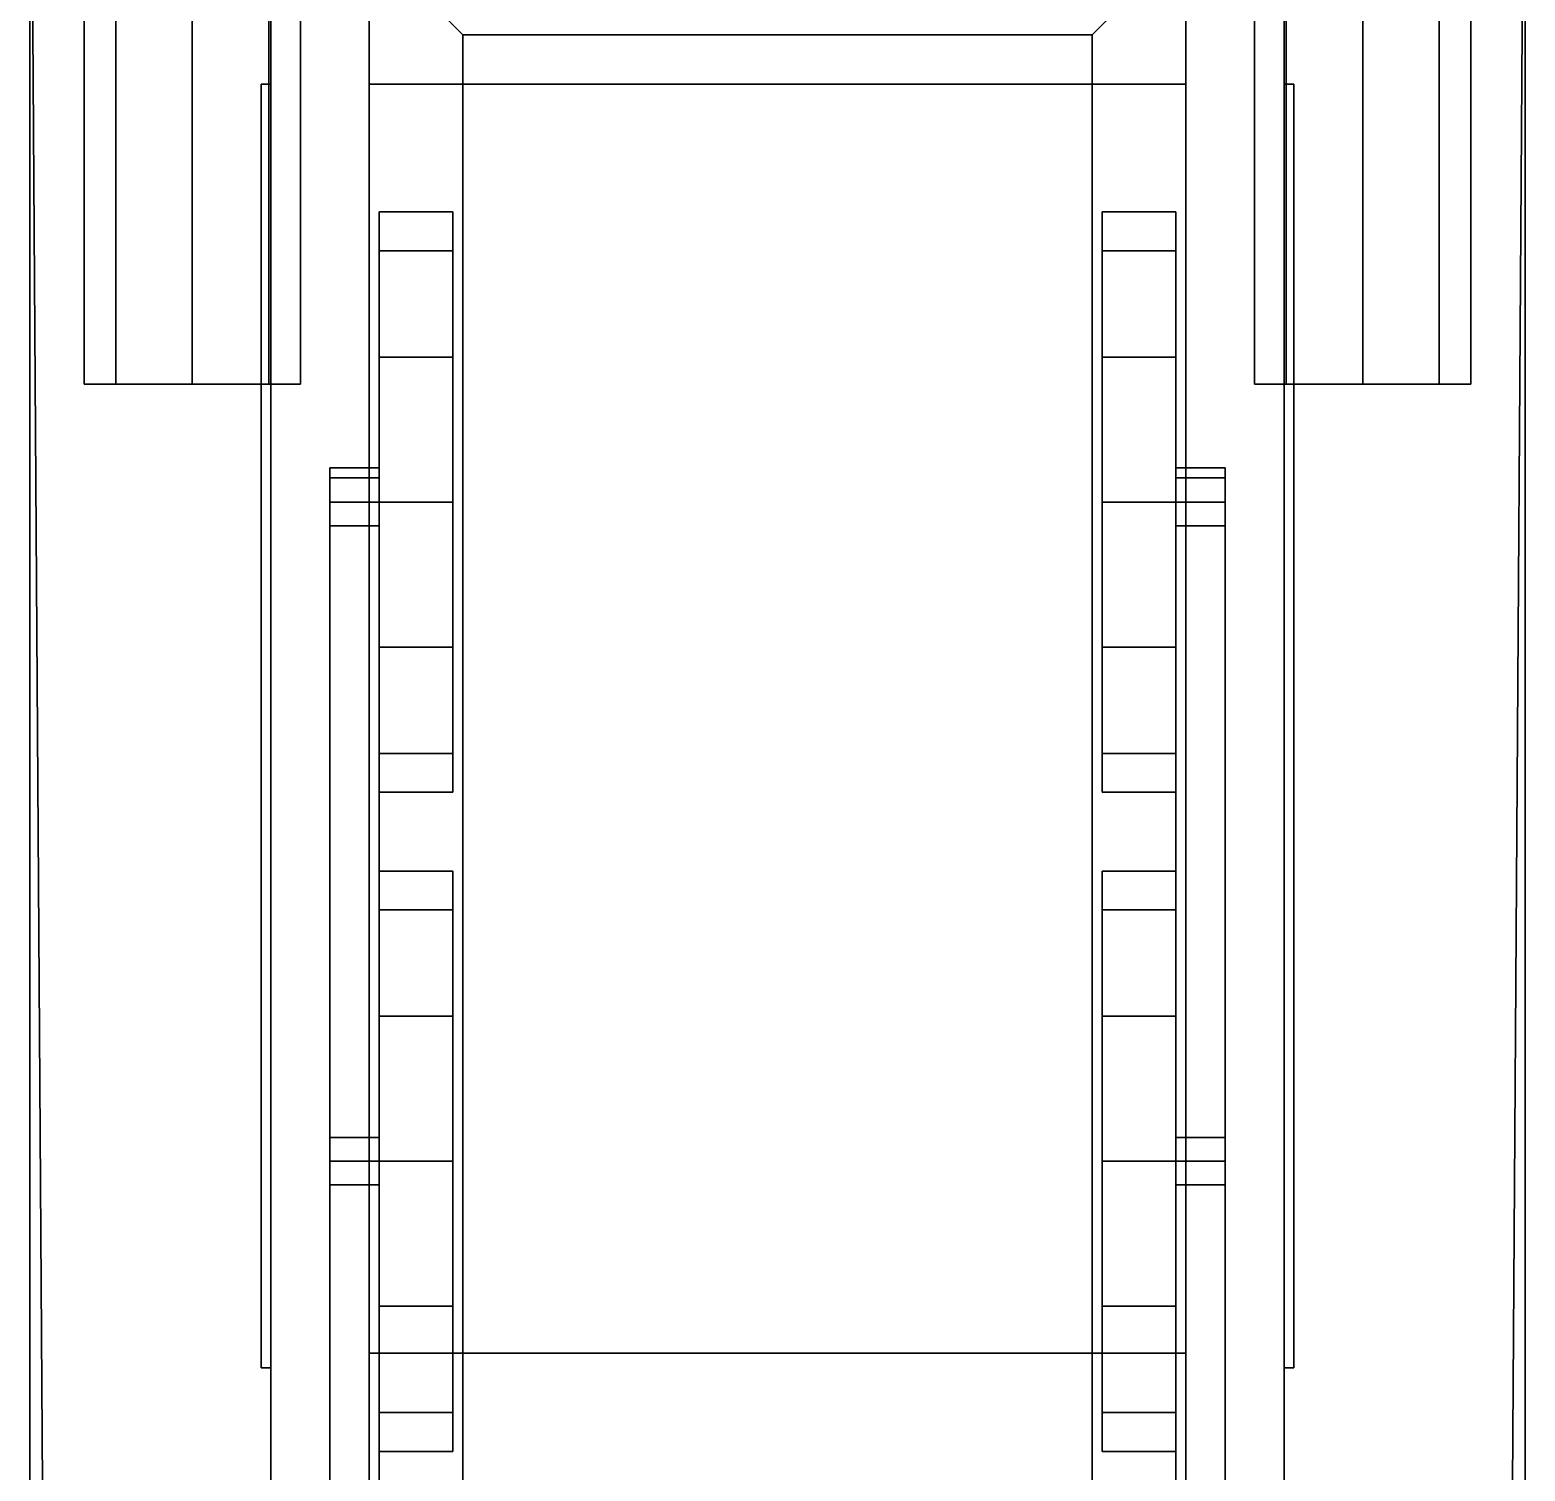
# Model space of a CAD drawing. Header units: millimetres. Extents: x -1.6 to 3, y -4.4 to 18.
# Drawn here: x -1.52 to 1.52, y 0.23 to 3.16 of the extents above; entities that cross this region are included whole.
import ezdxf

# ---------------------------------------------------------------- set-up
doc = ezdxf.new("R2010")
doc.units = ezdxf.units.MM
doc.layers.add('bar', color=1, linetype='Continuous')
doc.layers.add('wheels', color=2, linetype='Continuous')

msp = doc.modelspace()

# ---------------------------------------------------------------- linework, layer by layer
for points in [[(-1.52, 4.08, 1.43), (-1.52, 4.08, 1.31), (-1.52, -3.98, 1.31), (-1.52, -3.98, 1.43)], [(-1.03, 3.96, 1.43), (-1.52, 4.08, 1.43), (-1.48, -1.94, 1.43), (-1.03, -1.94, 1.43)], [(-1.48, -1.94, 1.43), (-1.52, 4.08, 1.43), (-1.52, -3.98, 1.43), (-1.48, -3.77, 1.43)], [(1.48, -1.94, 1.43), (1.52, 4.08, 1.43), (1.03, 3.96, 1.43), (1.03, -1.94, 1.43)], [(1.52, -3.98, 1.43), (1.52, 4.08, 1.43), (1.48, -1.94, 1.43), (1.48, -3.77, 1.43)], [(1.52, -3.98, 1.31), (1.52, 4.08, 1.31), (1.52, 4.08, 1.43), (1.52, -3.98, 1.43)], [(-1.52, 4.03, 1.31), (-0.64, 3.15, 1.31), (-0.64, -3.47, 1.31), (-1.52, -3.98, 1.31)], [(1.52, 4.03, 1.31), (0.64, 3.15, 1.31), (-0.64, 3.15, 1.31), (-1.52, 4.03, 1.31)], [(-1.41, 2.44, 1.04), (-1.3456, 2.44, 1.1956), (-1.3456, 4.03, 1.1956), (-1.41, 4.03, 1.04)], [(-1.3456, 2.44, 0.8844), (-1.41, 2.44, 1.04), (-1.41, 4.03, 1.04), (-1.3456, 4.03, 0.8844)], [(-1.19, 2.44, 0.82), (-1.3456, 2.44, 0.8844), (-1.3456, 4.03, 0.8844), (-1.19, 4.03, 0.82)], [(-1.3456, 2.44, 1.1956), (-1.19, 2.44, 1.26), (-1.19, 4.03, 1.26), (-1.3456, 4.03, 1.1956)], [(-1.0344, 2.44, 0.8844), (-1.19, 2.44, 0.82), (-1.19, 4.03, 0.82), (-1.0344, 4.03, 0.8844)], [(-1.19, 2.44, 1.26), (-1.0344, 2.44, 1.1956), (-1.0344, 4.03, 1.1956), (-1.19, 4.03, 1.26)], [(-1.0344, 2.44, 1.1956), (-0.97, 2.44, 1.04), (-0.97, 4.03, 1.04), (-1.0344, 4.03, 1.1956)], [(-0.97, 2.44, 1.04), (-1.0344, 2.44, 0.8844), (-1.0344, 4.03, 0.8844), (-0.97, 4.03, 1.04)], [(0.64, -3.47, 1.31), (0.64, 3.15, 1.31), (1.52, 4.03, 1.31), (1.52, -3.98, 1.31)], [(0.97, 2.44, 1.04), (1.0344, 2.44, 1.1956), (1.0344, 4.03, 1.1956), (0.97, 4.03, 1.04)], [(1.0344, 2.44, 0.8844), (0.97, 2.44, 1.04), (0.97, 4.03, 1.04), (1.0344, 4.03, 0.8844)], [(1.0344, 2.44, 1.1956), (1.19, 2.44, 1.26), (1.19, 4.03, 1.26), (1.0344, 4.03, 1.1956)], [(1.19, 2.44, 0.82), (1.0344, 2.44, 0.8844), (1.0344, 4.03, 0.8844), (1.19, 4.03, 0.82)], [(1.19, 2.44, 1.26), (1.3456, 2.44, 1.1956), (1.3456, 4.03, 1.1956), (1.19, 4.03, 1.26)], [(1.3456, 2.44, 0.8844), (1.19, 2.44, 0.82), (1.19, 4.03, 0.82), (1.3456, 4.03, 0.8844)], [(1.3456, 2.44, 1.1956), (1.41, 2.44, 1.04), (1.41, 4.03, 1.04), (1.3456, 4.03, 1.1956)], [(1.41, 2.44, 1.04), (1.3456, 2.44, 0.8844), (1.3456, 4.03, 0.8844), (1.41, 4.03, 1.04)], [(-1.03, 3.96, 3.23), (-1.03, 3.96, 1.43), (-1.03, 3.05, 1.7), (-1.03, 3.05, 3.15)], [(-0.83, 3.96, 3.31), (-1.03, 3.96, 3.23), (-1.03, -1.94, 3.23), (-0.83, -1.94, 3.31)], [(-1.03, -1.94, 3.23), (-1.03, 3.96, 3.23), (-1.03, 3.05, 3.15), (-1.03, 0.44, 3.15)], [(-1.03, 0.44, 1.7), (-1.03, 3.05, 1.7), (-1.03, 3.96, 1.43), (-1.03, -1.94, 1.43)], [(0.83, 3.05, 3.31), (0.83, 3.96, 3.31), (-0.83, 3.96, 3.31), (-0.83, 3.05, 3.31)], [(1.03, -1.94, 3.23), (1.03, 3.96, 3.23), (0.83, 3.96, 3.31), (0.83, -1.94, 3.31)], [(1.03, 0.44, 3.15), (1.03, 3.05, 3.15), (1.03, 3.96, 3.23), (1.03, -1.94, 3.23)], [(1.03, -1.94, 1.43), (1.03, 3.96, 1.43), (1.03, 3.05, 1.7), (1.03, 0.44, 1.7)], [(1.03, 3.05, 3.15), (1.03, 3.05, 1.7), (1.03, 3.96, 1.43), (1.03, 3.96, 3.23)], [(0.64, 3.15, 1.31), (0.64, 3.15, 0.38), (-0.64, 3.15, 0.38), (-0.64, 3.15, 1.31)], [(-0.64, 3.15, 1.31), (-0.64, 3.15, 0.38), (-0.64, -3.47, 0.38), (-0.64, -3.47, 1.31)], [(-0.64, -3.47, 0.38), (-0.64, 3.15, 0.38), (0.64, 3.15, 0.38), (0.64, -3.47, 0.38)], [(0.64, -3.47, 0.38), (0.64, 3.15, 0.38), (0.64, 3.15, 1.31), (0.64, -3.47, 1.31)], [(-1.05, 3.05, 3.15), (-1.05, 3.05, 1.7), (-1.05, 0.44, 1.7), (-1.05, 0.44, 3.15)], [(-1.03, 3.05, 3.15), (-1.03, 3.05, 1.7), (-1.05, 3.05, 1.7), (-1.05, 3.05, 3.15)], [(-1.05, 0.44, 1.7), (-1.05, 3.05, 1.7), (-1.03, 3.05, 1.7), (-1.03, 0.44, 1.7)], [(-1.03, 0.44, 3.15), (-1.03, 3.05, 3.15), (-1.05, 3.05, 3.15), (-1.05, 0.44, 3.15)], [(-0.83, 3.05, 3.66), (-0.83, 3.05, 3.31), (-0.83, 0.47, 3.31), (-0.83, 0.47, 3.66)], [(0.83, 3.05, 3.66), (0.83, 3.05, 3.31), (-0.83, 3.05, 3.31), (-0.83, 3.05, 3.66)], [(0.83, 0.47, 3.66), (0.83, 3.05, 3.66), (-0.83, 3.05, 3.66), (-0.83, 0.47, 3.66)], [(0.83, 0.47, 3.31), (0.83, 3.05, 3.31), (0.83, 3.05, 3.66), (0.83, 0.47, 3.66)], [(1.05, 3.05, 3.15), (1.05, 3.05, 1.7), (1.03, 3.05, 1.7), (1.03, 3.05, 3.15)], [(1.03, 0.44, 1.7), (1.03, 3.05, 1.7), (1.05, 3.05, 1.7), (1.05, 0.44, 1.7)], [(1.05, 0.44, 3.15), (1.05, 3.05, 3.15), (1.03, 3.05, 3.15), (1.03, 0.44, 3.15)], [(1.05, 0.44, 1.7), (1.05, 3.05, 1.7), (1.05, 3.05, 3.15), (1.05, 0.44, 3.15)], [(-1.41, 2.44, 1.04), (-1.0344, 2.44, 0.8844), (-0.97, 2.44, 1.04), (-1.3456, 2.44, 1.1956)], [(-1.3456, 2.44, 0.8844), (-1.19, 2.44, 0.82), (-1.0344, 2.44, 0.8844), (-1.41, 2.44, 1.04)], [(-1.3456, 2.44, 1.1956), (-0.97, 2.44, 1.04), (-1.0344, 2.44, 1.1956), (-1.19, 2.44, 1.26)], [(0.97, 2.44, 1.04), (1.3456, 2.44, 0.8844), (1.41, 2.44, 1.04), (1.0344, 2.44, 1.1956)], [(1.0344, 2.44, 0.8844), (1.19, 2.44, 0.82), (1.3456, 2.44, 0.8844), (0.97, 2.44, 1.04)], [(1.0344, 2.44, 1.1956), (1.41, 2.44, 1.04), (1.3456, 2.44, 1.1956), (1.19, 2.44, 1.26)], [(0.83, -1.94, 3.31), (0.83, 0.47, 3.31), (-0.83, 0.47, 3.31), (-0.83, -1.94, 3.31)], [(-0.83, 0.47, 3.66), (-0.83, 0.47, 3.31), (0.83, 0.47, 3.31), (0.83, 0.47, 3.66)], [(-1.05, 0.44, 3.15), (-1.05, 0.44, 1.7), (-1.03, 0.44, 1.7), (-1.03, 0.44, 3.15)], [(-1.03, 0.44, 3.15), (-1.03, 0.44, 1.7), (-1.03, -1.94, 1.43), (-1.03, -1.94, 3.23)], [(1.03, 0.44, 3.15), (1.03, 0.44, 1.7), (1.05, 0.44, 1.7), (1.05, 0.44, 3.15)], [(1.03, -1.94, 3.23), (1.03, -1.94, 1.43), (1.03, 0.44, 1.7), (1.03, 0.44, 3.15)]]:
    msp.add_3dface(points)
at = {"layer": 'bar'}
for points in [[(-0.81, 2.27, 0.25), (-0.81, 2.2495, 0.2005), (-0.91, 2.2495, 0.2005), (-0.91, 2.27, 0.25)], [(-0.81, 2.2495, 0.2995), (-0.81, 2.27, 0.25), (-0.91, 2.27, 0.25), (-0.91, 2.2495, 0.2995)], [(-0.91, 2.27, 0.25), (-0.91, 2.2495, 0.2005), (-0.91, 2.2495, 0.2995), (-0.91, 2.27, 0.25)], [(0.81, 2.2495, 0.2005), (0.81, 2.27, 0.25), (0.91, 2.27, 0.25), (0.91, 2.2495, 0.2005)], [(0.81, 2.27, 0.25), (0.81, 2.2495, 0.2995), (0.91, 2.2495, 0.2995), (0.91, 2.27, 0.25)], [(0.91, 2.27, 0.25), (0.91, 2.2495, 0.2995), (0.91, 2.2495, 0.2005), (0.91, 2.27, 0.25)], [(-0.81, 2.2495, 0.2005), (-0.81, 2.2, 0.18), (-0.91, 2.2, 0.18), (-0.91, 2.2495, 0.2005)], [(-0.81, 2.2, 0.32), (-0.81, 2.2495, 0.2995), (-0.91, 2.2495, 0.2995), (-0.91, 2.2, 0.32)], [(-0.91, 2.2495, 0.2005), (-0.91, 2.2, 0.18), (-0.91, 2.2, 0.32), (-0.91, 2.2495, 0.2995)], [(0.81, 2.2495, 0.2995), (0.81, 2.2, 0.32), (0.91, 2.2, 0.32), (0.91, 2.2495, 0.2995)], [(0.81, 2.2, 0.18), (0.81, 2.2495, 0.2005), (0.91, 2.2495, 0.2005), (0.91, 2.2, 0.18)], [(0.91, 2.2495, 0.2995), (0.91, 2.2, 0.32), (0.91, 2.2, 0.18), (0.91, 2.2495, 0.2005)], [(-0.81, 2.2, 0.18), (-0.81, 2.1517, 0.2), (-0.91, 2.1517, 0.2), (-0.91, 2.2, 0.18)], [(-0.81, 2.1517, 0.3), (-0.81, 2.2, 0.32), (-0.91, 2.2, 0.32), (-0.91, 2.1517, 0.3)], [(-0.91, 2.2, 0.18), (-0.91, 2.1517, 0.2), (-0.91, 2.1517, 0.3), (-0.91, 2.2, 0.32)], [(0.81, 2.2, 0.32), (0.81, 2.1517, 0.3), (0.91, 2.1517, 0.3), (0.91, 2.2, 0.32)], [(0.81, 2.1517, 0.2), (0.81, 2.2, 0.18), (0.91, 2.2, 0.18), (0.91, 2.1517, 0.2)], [(0.91, 2.2, 0.32), (0.91, 2.1517, 0.3), (0.91, 2.1517, 0.2), (0.91, 2.2, 0.18)], [(-0.91, 0.9083, 0.3), (-0.91, 2.1517, 0.3), (-0.91, 2.1517, 0.2), (-0.91, 0.9083, 0.2)], [(-0.81, 0.9083, 0.3), (-0.81, 2.1517, 0.3), (-0.91, 2.1517, 0.3), (-0.91, 0.9083, 0.3)], [(-0.91, 0.9083, 0.2), (-0.91, 2.1517, 0.2), (-0.81, 2.1517, 0.2), (-0.81, 0.9083, 0.2)], [(-0.81, 2.1517, 0.2), (-0.81, 2.1517, 0.3), (-0.81, 0.9083, 0.3), (-0.81, 0.9083, 0.2)], [(0.81, 2.1517, 0.3), (0.81, 2.1517, 0.2), (0.81, 0.9083, 0.2), (0.81, 0.9083, 0.3)], [(0.81, 0.9083, 0.2), (0.81, 2.1517, 0.2), (0.91, 2.1517, 0.2), (0.91, 0.9083, 0.2)], [(0.91, 0.9083, 0.3), (0.91, 2.1517, 0.3), (0.81, 2.1517, 0.3), (0.81, 0.9083, 0.3)], [(0.91, 0.9083, 0.2), (0.91, 2.1517, 0.2), (0.91, 2.1517, 0.3), (0.91, 0.9083, 0.3)], [(-0.81, 0.9083, 0.2), (-0.81, 0.86, 0.18), (-0.91, 0.86, 0.18), (-0.91, 0.9083, 0.2)], [(-0.81, 0.86, 0.32), (-0.81, 0.9083, 0.3), (-0.91, 0.9083, 0.3), (-0.91, 0.86, 0.32)], [(-0.91, 0.9083, 0.2), (-0.91, 0.86, 0.18), (-0.91, 0.86, 0.32), (-0.91, 0.9083, 0.3)], [(0.81, 0.9083, 0.3), (0.81, 0.86, 0.32), (0.91, 0.86, 0.32), (0.91, 0.9083, 0.3)], [(0.81, 0.86, 0.18), (0.81, 0.9083, 0.2), (0.91, 0.9083, 0.2), (0.91, 0.86, 0.18)], [(0.91, 0.9083, 0.3), (0.91, 0.86, 0.32), (0.91, 0.86, 0.18), (0.91, 0.9083, 0.2)], [(-0.81, 0.86, 0.18), (-0.81, 0.8117, 0.2), (-0.91, 0.8117, 0.2), (-0.91, 0.86, 0.18)], [(-0.81, 0.8117, 0.3), (-0.81, 0.86, 0.32), (-0.91, 0.86, 0.32), (-0.91, 0.8117, 0.3)], [(-0.91, 0.86, 0.18), (-0.91, 0.8117, 0.2), (-0.91, 0.8117, 0.3), (-0.91, 0.86, 0.32)], [(0.81, 0.86, 0.32), (0.81, 0.8117, 0.3), (0.91, 0.8117, 0.3), (0.91, 0.86, 0.32)], [(0.81, 0.8117, 0.2), (0.81, 0.86, 0.18), (0.91, 0.86, 0.18), (0.91, 0.8117, 0.2)], [(0.91, 0.86, 0.32), (0.91, 0.8117, 0.3), (0.91, 0.8117, 0.2), (0.91, 0.86, 0.18)], [(-0.81, -0.1417, 0.3), (-0.81, 0.8117, 0.3), (-0.91, 0.8117, 0.3), (-0.91, -0.1417, 0.3)], [(-0.91, -0.1417, 0.3), (-0.91, 0.8117, 0.3), (-0.91, 0.8117, 0.2), (-0.91, -0.1417, 0.2)], [(-0.91, -0.1417, 0.2), (-0.91, 0.8117, 0.2), (-0.81, 0.8117, 0.2), (-0.81, -0.1417, 0.2)], [(-0.81, 0.8117, 0.2), (-0.81, 0.8117, 0.3), (-0.81, -0.1417, 0.3), (-0.81, -0.1417, 0.2)], [(0.81, 0.8117, 0.3), (0.81, 0.8117, 0.2), (0.81, -0.1417, 0.2), (0.81, -0.1417, 0.3)], [(0.91, -0.1417, 0.3), (0.91, 0.8117, 0.3), (0.81, 0.8117, 0.3), (0.81, -0.1417, 0.3)], [(0.81, -0.1417, 0.2), (0.81, 0.8117, 0.2), (0.91, 0.8117, 0.2), (0.91, -0.1417, 0.2)], [(0.91, -0.1417, 0.2), (0.91, 0.8117, 0.2), (0.91, 0.8117, 0.3), (0.91, -0.1417, 0.3)]]:
    msp.add_3dface(points, dxfattribs=at)
at = {"layer": 'wheels'}
for points in [[(-0.81, 2.79, 0.56), (-0.81, 1.689, 0.265), (-0.81, 1.61, 0.56), (-0.81, 2.711, 0.855)], [(-0.81, 2.711, 0.265), (-0.81, 1.905, 0.049), (-0.81, 1.689, 0.265), (-0.81, 2.79, 0.56)], [(-0.81, 2.711, 0.265), (-0.81, 2.79, 0.56), (-0.66, 2.79, 0.56), (-0.66, 2.711, 0.265)], [(-0.81, 2.79, 0.56), (-0.81, 2.711, 0.855), (-0.66, 2.711, 0.855), (-0.66, 2.79, 0.56)], [(-0.66, 2.711, 0.855), (-0.66, 1.905, 1.071), (-0.66, 1.689, 0.855), (-0.66, 2.79, 0.56)], [(-0.66, 2.79, 0.56), (-0.66, 1.689, 0.855), (-0.66, 1.61, 0.56), (-0.66, 2.711, 0.265)], [(0.66, 2.711, 0.265), (0.66, 2.79, 0.56), (0.81, 2.79, 0.56), (0.81, 2.711, 0.265)], [(0.66, 2.711, 0.265), (0.66, 1.905, 0.049), (0.66, 1.689, 0.265), (0.66, 2.79, 0.56)], [(0.66, 2.79, 0.56), (0.66, 1.689, 0.265), (0.66, 1.61, 0.56), (0.66, 2.711, 0.855)], [(0.66, 2.79, 0.56), (0.66, 2.711, 0.855), (0.81, 2.711, 0.855), (0.81, 2.79, 0.56)], [(0.81, 2.79, 0.56), (0.81, 1.689, 0.855), (0.81, 1.61, 0.56), (0.81, 2.711, 0.265)], [(0.81, 2.711, 0.855), (0.81, 1.905, 1.071), (0.81, 1.689, 0.855), (0.81, 2.79, 0.56)], [(-0.81, 2.711, 0.855), (-0.81, 1.61, 0.56), (-0.81, 1.689, 0.855), (-0.81, 2.495, 1.071)], [(-0.81, 2.495, 0.049), (-0.81, 2.2, -0.03), (-0.81, 1.905, 0.049), (-0.81, 2.711, 0.265)], [(-0.81, 2.495, 0.049), (-0.81, 2.711, 0.265), (-0.66, 2.711, 0.265), (-0.66, 2.495, 0.049)], [(-0.81, 2.711, 0.855), (-0.81, 2.495, 1.071), (-0.66, 2.495, 1.071), (-0.66, 2.711, 0.855)], [(-0.66, 2.495, 1.071), (-0.66, 2.2, 1.15), (-0.66, 1.905, 1.071), (-0.66, 2.711, 0.855)], [(-0.66, 2.711, 0.265), (-0.66, 1.61, 0.56), (-0.66, 1.689, 0.265), (-0.66, 2.495, 0.049)], [(0.66, 2.495, 0.049), (0.66, 2.711, 0.265), (0.81, 2.711, 0.265), (0.81, 2.495, 0.049)], [(0.66, 2.495, 0.049), (0.66, 2.2, -0.03), (0.66, 1.905, 0.049), (0.66, 2.711, 0.265)], [(0.66, 2.711, 0.855), (0.66, 1.61, 0.56), (0.66, 1.689, 0.855), (0.66, 2.495, 1.071)], [(0.66, 2.711, 0.855), (0.66, 2.495, 1.071), (0.81, 2.495, 1.071), (0.81, 2.711, 0.855)], [(0.81, 2.495, 1.071), (0.81, 2.2, 1.15), (0.81, 1.905, 1.071), (0.81, 2.711, 0.855)], [(0.81, 2.711, 0.265), (0.81, 1.61, 0.56), (0.81, 1.689, 0.265), (0.81, 2.495, 0.049)], [(-0.81, 2.495, 1.071), (-0.81, 2.2, 1.15), (-0.66, 2.2, 1.15), (-0.66, 2.495, 1.071)], [(-0.81, 2.495, 1.071), (-0.81, 1.689, 0.855), (-0.81, 1.905, 1.071), (-0.81, 2.2, 1.15)], [(-0.81, 2.2, -0.03), (-0.81, 2.495, 0.049), (-0.66, 2.495, 0.049), (-0.66, 2.2, -0.03)], [(-0.66, 2.495, 0.049), (-0.66, 1.689, 0.265), (-0.66, 1.905, 0.049), (-0.66, 2.2, -0.03)], [(0.66, 2.495, 1.071), (0.66, 1.689, 0.855), (0.66, 1.905, 1.071), (0.66, 2.2, 1.15)], [(0.66, 2.495, 1.071), (0.66, 2.2, 1.15), (0.81, 2.2, 1.15), (0.81, 2.495, 1.071)], [(0.66, 2.2, -0.03), (0.66, 2.495, 0.049), (0.81, 2.495, 0.049), (0.81, 2.2, -0.03)], [(0.81, 2.495, 0.049), (0.81, 1.689, 0.265), (0.81, 1.905, 0.049), (0.81, 2.2, -0.03)], [(-0.81, 2.2, 1.15), (-0.81, 1.905, 1.071), (-0.66, 1.905, 1.071), (-0.66, 2.2, 1.15)], [(-0.81, 1.905, 0.049), (-0.81, 2.2, -0.03), (-0.66, 2.2, -0.03), (-0.66, 1.905, 0.049)], [(0.66, 2.2, 1.15), (0.66, 1.905, 1.071), (0.81, 1.905, 1.071), (0.81, 2.2, 1.15)], [(0.66, 1.905, 0.049), (0.66, 2.2, -0.03), (0.81, 2.2, -0.03), (0.81, 1.905, 0.049)], [(-0.81, 1.689, 0.265), (-0.81, 1.905, 0.049), (-0.66, 1.905, 0.049), (-0.66, 1.689, 0.265)], [(-0.81, 1.905, 1.071), (-0.81, 1.689, 0.855), (-0.66, 1.689, 0.855), (-0.66, 1.905, 1.071)], [(0.66, 1.689, 0.265), (0.66, 1.905, 0.049), (0.81, 1.905, 0.049), (0.81, 1.689, 0.265)], [(0.66, 1.905, 1.071), (0.66, 1.689, 0.855), (0.81, 1.689, 0.855), (0.81, 1.905, 1.071)], [(-0.81, 1.61, 0.56), (-0.81, 1.689, 0.265), (-0.66, 1.689, 0.265), (-0.66, 1.61, 0.56)], [(-0.81, 1.689, 0.855), (-0.81, 1.61, 0.56), (-0.66, 1.61, 0.56), (-0.66, 1.689, 0.855)], [(0.66, 1.61, 0.56), (0.66, 1.689, 0.265), (0.81, 1.689, 0.265), (0.81, 1.61, 0.56)], [(0.66, 1.689, 0.855), (0.66, 1.61, 0.56), (0.81, 1.61, 0.56), (0.81, 1.689, 0.855)], [(-0.81, 1.371, 0.265), (-0.81, 0.565, 0.049), (-0.81, 0.349, 0.265), (-0.81, 1.45, 0.56)], [(-0.81, 1.45, 0.56), (-0.81, 0.349, 0.265), (-0.81, 0.27, 0.56), (-0.81, 1.371, 0.855)], [(-0.81, 1.371, 0.265), (-0.81, 1.45, 0.56), (-0.66, 1.45, 0.56), (-0.66, 1.371, 0.265)], [(-0.81, 1.45, 0.56), (-0.81, 1.371, 0.855), (-0.66, 1.371, 0.855), (-0.66, 1.45, 0.56)], [(-0.66, 1.45, 0.56), (-0.66, 0.349, 0.855), (-0.66, 0.27, 0.56), (-0.66, 1.371, 0.265)], [(-0.66, 1.371, 0.855), (-0.66, 0.565, 1.071), (-0.66, 0.349, 0.855), (-0.66, 1.45, 0.56)], [(0.66, 1.45, 0.56), (0.66, 0.349, 0.265), (0.66, 0.27, 0.56), (0.66, 1.371, 0.855)], [(0.66, 1.371, 0.265), (0.66, 0.565, 0.049), (0.66, 0.349, 0.265), (0.66, 1.45, 0.56)], [(0.66, 1.371, 0.265), (0.66, 1.45, 0.56), (0.81, 1.45, 0.56), (0.81, 1.371, 0.265)], [(0.66, 1.45, 0.56), (0.66, 1.371, 0.855), (0.81, 1.371, 0.855), (0.81, 1.45, 0.56)], [(0.81, 1.371, 0.855), (0.81, 0.565, 1.071), (0.81, 0.349, 0.855), (0.81, 1.45, 0.56)], [(0.81, 1.45, 0.56), (0.81, 0.349, 0.855), (0.81, 0.27, 0.56), (0.81, 1.371, 0.265)], [(-0.81, 1.155, 0.049), (-0.81, 0.86, -0.03), (-0.81, 0.565, 0.049), (-0.81, 1.371, 0.265)], [(-0.81, 1.155, 0.049), (-0.81, 1.371, 0.265), (-0.66, 1.371, 0.265), (-0.66, 1.155, 0.049)], [(-0.81, 1.371, 0.855), (-0.81, 0.27, 0.56), (-0.81, 0.349, 0.855), (-0.81, 1.155, 1.071)], [(-0.81, 1.371, 0.855), (-0.81, 1.155, 1.071), (-0.66, 1.155, 1.071), (-0.66, 1.371, 0.855)], [(-0.66, 1.155, 1.071), (-0.66, 0.86, 1.15), (-0.66, 0.565, 1.071), (-0.66, 1.371, 0.855)], [(-0.66, 1.371, 0.265), (-0.66, 0.27, 0.56), (-0.66, 0.349, 0.265), (-0.66, 1.155, 0.049)], [(0.66, 1.371, 0.855), (0.66, 0.27, 0.56), (0.66, 0.349, 0.855), (0.66, 1.155, 1.071)], [(0.66, 1.155, 0.049), (0.66, 0.86, -0.03), (0.66, 0.565, 0.049), (0.66, 1.371, 0.265)], [(0.66, 1.155, 0.049), (0.66, 1.371, 0.265), (0.81, 1.371, 0.265), (0.81, 1.155, 0.049)], [(0.66, 1.371, 0.855), (0.66, 1.155, 1.071), (0.81, 1.155, 1.071), (0.81, 1.371, 0.855)], [(0.81, 1.155, 1.071), (0.81, 0.86, 1.15), (0.81, 0.565, 1.071), (0.81, 1.371, 0.855)], [(0.81, 1.371, 0.265), (0.81, 0.27, 0.56), (0.81, 0.349, 0.265), (0.81, 1.155, 0.049)], [(-0.81, 1.155, 1.071), (-0.81, 0.349, 0.855), (-0.81, 0.565, 1.071), (-0.81, 0.86, 1.15)], [(-0.81, 1.155, 1.071), (-0.81, 0.86, 1.15), (-0.66, 0.86, 1.15), (-0.66, 1.155, 1.071)], [(-0.81, 0.86, -0.03), (-0.81, 1.155, 0.049), (-0.66, 1.155, 0.049), (-0.66, 0.86, -0.03)], [(-0.66, 1.155, 0.049), (-0.66, 0.349, 0.265), (-0.66, 0.565, 0.049), (-0.66, 0.86, -0.03)], [(0.66, 1.155, 1.071), (0.66, 0.86, 1.15), (0.81, 0.86, 1.15), (0.81, 1.155, 1.071)], [(0.66, 1.155, 1.071), (0.66, 0.349, 0.855), (0.66, 0.565, 1.071), (0.66, 0.86, 1.15)], [(0.66, 0.86, -0.03), (0.66, 1.155, 0.049), (0.81, 1.155, 0.049), (0.81, 0.86, -0.03)], [(0.81, 1.155, 0.049), (0.81, 0.349, 0.265), (0.81, 0.565, 0.049), (0.81, 0.86, -0.03)], [(-0.81, 0.86, 1.15), (-0.81, 0.565, 1.071), (-0.66, 0.565, 1.071), (-0.66, 0.86, 1.15)], [(-0.81, 0.565, 0.049), (-0.81, 0.86, -0.03), (-0.66, 0.86, -0.03), (-0.66, 0.565, 0.049)], [(0.66, 0.86, 1.15), (0.66, 0.565, 1.071), (0.81, 0.565, 1.071), (0.81, 0.86, 1.15)], [(0.66, 0.565, 0.049), (0.66, 0.86, -0.03), (0.81, 0.86, -0.03), (0.81, 0.565, 0.049)], [(-0.81, 0.349, 0.265), (-0.81, 0.565, 0.049), (-0.66, 0.565, 0.049), (-0.66, 0.349, 0.265)], [(-0.81, 0.565, 1.071), (-0.81, 0.349, 0.855), (-0.66, 0.349, 0.855), (-0.66, 0.565, 1.071)], [(0.66, 0.349, 0.265), (0.66, 0.565, 0.049), (0.81, 0.565, 0.049), (0.81, 0.349, 0.265)], [(0.66, 0.565, 1.071), (0.66, 0.349, 0.855), (0.81, 0.349, 0.855), (0.81, 0.565, 1.071)], [(-0.81, 0.27, 0.56), (-0.81, 0.349, 0.265), (-0.66, 0.349, 0.265), (-0.66, 0.27, 0.56)], [(-0.81, 0.349, 0.855), (-0.81, 0.27, 0.56), (-0.66, 0.27, 0.56), (-0.66, 0.349, 0.855)], [(0.66, 0.27, 0.56), (0.66, 0.349, 0.265), (0.81, 0.349, 0.265), (0.81, 0.27, 0.56)], [(0.66, 0.349, 0.855), (0.66, 0.27, 0.56), (0.81, 0.27, 0.56), (0.81, 0.349, 0.855)]]:
    msp.add_3dface(points, dxfattribs=at)

doc.saveas('drawing.dxf')
